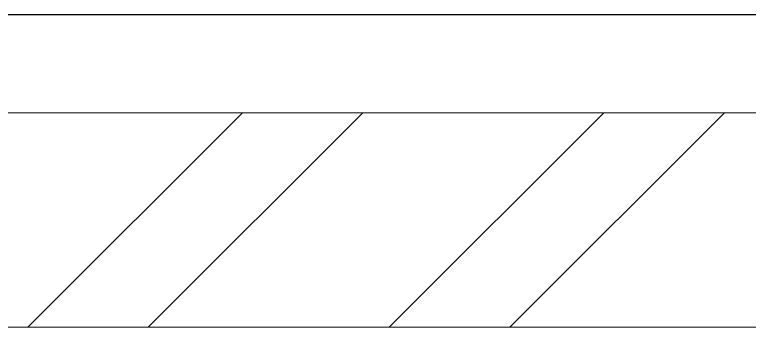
# Model space of a CAD drawing. Header units: millimetres. Extents: x 53645 to 137188, y 78097 to 135533.
# Drawn here: x 121484.1 to 121894.9, y 128046.4 to 128221.4 of the extents above; entities that cross this region are included whole.
import ezdxf

# ---------------------------------------------------------------- set-up
doc = ezdxf.new("R2010")
doc.units = ezdxf.units.MM
doc.linetypes.add('CONTI', pattern=[0])
doc.linetypes.add('GOST2.303 5', pattern=[24, 20, -1.5, 1, -1.5])
doc.layers.add('axis_dim', color=40, linetype='CONTI')
doc.layers.add('Wall2', color=5, linetype='Continuous', lineweight=5)

msp = doc.modelspace()

# ---------------------------------------------------------------- linework, layer by layer
at = {"layer": 'axis_dim', "linetype": 'GOST2.303 5', "lineweight": 25, "ltscale": 100}
msp.add_lwpolyline([(123427.31, 128221.38), (117677.31, 128221.38)], dxfattribs=at)
at = {"layer": 'Wall2', "ltscale": 100}
for points in [[(121402.33, 128166.38), (122002.3, 128166.38)], [(121491.49, 128046.38), (121611.49, 128166.38)], [(121558.85, 128046.38), (121678.85, 128166.38)], [(121693.55, 128046.38), (121813.55, 128166.38)], [(121760.9, 128046.38), (121880.9, 128166.38)], [(122002.3, 128046.38), (118952.31, 128046.38)]]:
    msp.add_lwpolyline(points, dxfattribs=at)

doc.saveas('drawing.dxf')
